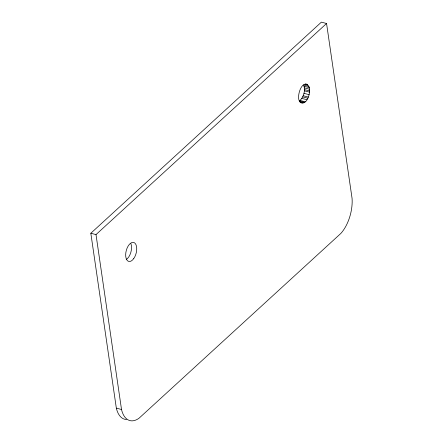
<?xml version="1.0" encoding="UTF-8"?>
<svg xmlns="http://www.w3.org/2000/svg" width="443" height="443" viewBox="0 0 443 443"><rect width="100%" height="100%" fill="white"/><g stroke="black" fill="none" stroke-linecap="round" stroke-linejoin="round"><path stroke-width="0.66" d="M304.601 102.372L299.424 101.032C303.76 97.2 305.653 90.455 303.638 84.984L308.815 86.324C311.667 91.302 306.645 108.031 299.584 101.314C296.085 96.646 302.248 78.029 308.815 86.324M90.826 233.251L321.38 22.15L326.557 23.49L352.069 198.381A29.404 15.372 -75.5 0 1 340.85 233.433L139.113 418.153A29.404 15.372 -75.5 0 1 121.515 409.482L116.337 408.141L90.826 233.251L96.004 234.591L326.557 23.49M305.797 83.971L307.093 84.303M305.083 84.015L307.675 84.679M304.142 86.28L309.314 87.62M304.374 87.886L309.552 89.226M304.468 89.602L309.646 90.942M304.391 90.821L309.568 92.161M303.953 93.318L309.131 94.658M303.178 95.749L308.356 97.083M302.674 96.89L307.852 98.224M301.794 98.39L306.971 99.73M300.132 100.461L305.31 101.801M299.634 101.89L303.516 102.892M300.509 102.671L302.453 103.175M96.004 234.591L121.515 409.482M126.526 419.51A29.404 15.372 -75.5 0 1 116.337 408.141M130.934 243.689A9.801 5.122 -75.5 0 1 126.261 259.52M133.753 258.568A9.801 5.122 -75.5 0 0 134.174 242.631A9.801 5.122 -75.5 0 0 125.674 254.587A9.801 5.122 -75.5 0 0 133.753 258.568"/></g></svg>
